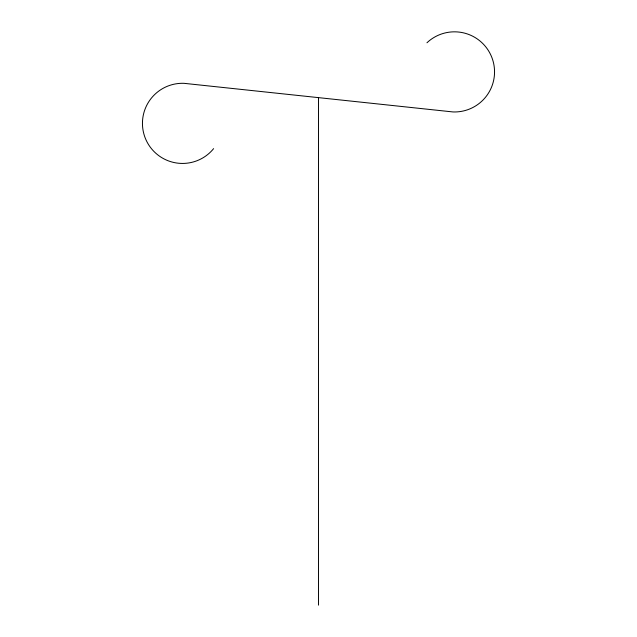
<?xml version="1.0" encoding="UTF-8"?>
<svg xmlns="http://www.w3.org/2000/svg" width="637" height="637" viewBox="0 0 637 637"><rect width="100%" height="100%" fill="white"/><g stroke="black" fill="none" stroke-linecap="round" stroke-linejoin="round"><path stroke-width="0.96" d="M318.5 97.636L318.5 605.15M426.949 42.783A40.067 40.067 0 0 1 491.971 57.768A40.067 40.067 0 0 1 453.018 111.945L183.982 83.32A40.067 40.067 0 0 0 146.032 139.925A40.067 40.067 0 0 0 213.61 148.644"/></g></svg>
